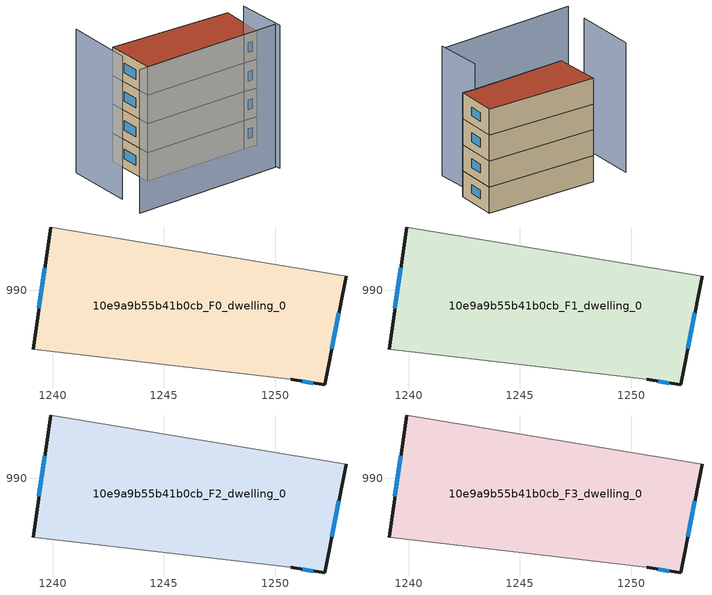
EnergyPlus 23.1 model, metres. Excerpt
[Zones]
10e9a9b55b41b0cb_F0_dwelling_0
 floor ground (EU_floor_Construction): 1253.17,990.63 1252.21,985.75 1250.7,986.01 1239.12,987.37 1239.91,992.85 z0
 wall outside (EU_wall_Construction): 1250.7,986.01 1252.21,985.75 1253.17,990.63 / 1239.91,992.85 1239.12,987.37 z0:3
 wall adiabatic (EU_wall_Construction): 1239.12,987.37 1250.7,986.01 / 1253.17,990.63 1239.91,992.85 z0:3
 window (EU_Window_Construction): 1251.2,985.93 1251.71,985.84 / 1239.65,991.02 1239.38,989.19 / 1252.53,987.38 1252.85,989 z1:2
10e9a9b55b41b0cb_F1_dwelling_0
 floor to 10e9a9b55b41b0cb_F0_dwelling_0 (EU_floor_Construction): 1253.17,990.63 1252.21,985.75 1250.7,986.01 1239.12,987.37 1239.91,992.85 z3
 wall outside (EU_wall_Construction): 1250.7,986.01 1252.21,985.75 1253.17,990.63 / 1239.91,992.85 1239.12,987.37 z3:6
 wall adiabatic (EU_wall_Construction): 1239.12,987.37 1250.7,986.01 / 1253.17,990.63 1239.91,992.85 z3:6
 window (EU_Window_Construction): 1251.2,985.93 1251.71,985.84 / 1239.65,991.02 1239.38,989.19 / 1252.53,987.38 1252.85,989 z4:5
10e9a9b55b41b0cb_F2_dwelling_0
 floor to 10e9a9b55b41b0cb_F1_dwelling_0 (EU_floor_Construction): 1253.17,990.63 1252.21,985.75 1250.7,986.01 1239.12,987.37 1239.91,992.85 z6
 wall outside (EU_wall_Construction): 1250.7,986.01 1252.21,985.75 1253.17,990.63 / 1239.91,992.85 1239.12,987.37 z6:9
 wall adiabatic (EU_wall_Construction): 1239.12,987.37 1250.7,986.01 / 1253.17,990.63 1239.91,992.85 z6:9
 window (EU_Window_Construction): 1251.2,985.93 1251.71,985.84 / 1239.65,991.02 1239.38,989.19 / 1252.53,987.38 1252.85,989 z7:8
10e9a9b55b41b0cb_F3_dwelling_0
 floor to 10e9a9b55b41b0cb_F2_dwelling_0 (EU_floor_Construction): 1253.17,990.63 1252.21,985.75 1250.7,986.01 1239.12,987.37 1239.91,992.85 z9
 wall outside (EU_wall_Construction): 1250.7,986.01 1252.21,985.75 1253.17,990.63 / 1239.91,992.85 1239.12,987.37 z9:12
 wall adiabatic (EU_wall_Construction): 1239.12,987.37 1250.7,986.01 / 1253.17,990.63 1239.91,992.85 z9:12
 window (EU_Window_Construction): 1251.2,985.93 1251.71,985.84 / 1239.65,991.02 1239.38,989.19 / 1252.53,987.38 1252.85,989 z10:11
 roof outside (EU_roof_Construction): 1252.21,985.75 1253.17,990.63 1239.91,992.85 1239.12,987.37 1250.7,986.01 z12
shading: 1233.52,982.82 1249.91,981.03 / 1250.7,986.01 1250.03,980.53 / 1235.75,993.56 1234.53,986.2 z0:15
[Building]
EU S2 Campaign: North Axis=0; Terrain=City; Solar Distribution=FullExterior
[Site:Location]
Bologna: Latitude=44.5; Longitude=11.25; Time Zone=1; Elevation=37
[SizingPeriod:WeatherFileDays]
AnnualSizingPeriod: Begin Month=1; Begin Day of Month=1; End Month=12; End Day of Month=31; Day of Week for Start Day=Monday; Use Weather File Daylight Saving Period=No; Use Weather File Rain and Snow Indicators=No
[MATERIAL]
EU_InternalMass_Material: Roughness=MediumRough; Thickness=0.1; Conductivity=1; Density=1800; Specific Heat=900; Thermal Absorptance=0.9; Solar Absorptance=0.7; Visible Absorptance=0.7
[MATERIAL:NOMASS] Roughness=MediumRough; Thermal Absorptance=0.9; Solar Absorptance=0.7; Visible Absorptance=0.7
Name | Thermal Resistance
EU_wall_NoMass | 0.937881
EU_roof_NoMass | 0.548572
EU_floor_NoMass | 0.71348
[WINDOWMATERIAL:SIMPLEGLAZINGSYSTEM]
EU_Window_SimpleGlazing: UFactor=4.25633; Solar Heat Gain Coefficient=0.85; Visible Transmittance=0.85
[CONSTRUCTION]
EU_wall_Construction: EU_wall_NoMass
EU_roof_Construction: EU_roof_NoMass
EU_floor_Construction: EU_floor_NoMass
EU_Window_Construction: EU_Window_SimpleGlazing
EU_InternalMass_Construction: EU_InternalMass_Material
[ZONE] Type=1; Multiplier=1; Ceiling Height=autocalculate; Volume=208.225; Floor Area=autocalculate; Part of Total Floor Area=Yes
10e9a9b55b41b0cb_F0_dwelling_0; 10e9a9b55b41b0cb_F1_dwelling_0; 10e9a9b55b41b0cb_F2_dwelling_0; 10e9a9b55b41b0cb_F3_dwelling_0
[INTERNALMASS] Construction=EU_InternalMass_Construction; Surface Area=69.4084
Name | Zone or ZoneList
10e9a9b55b41b0cb_F0_dwelling_0_EU_InternalMass | 10e9a9b55b41b0cb_F0_dwelling_0
10e9a9b55b41b0cb_F1_dwelling_0_EU_InternalMass | 10e9a9b55b41b0cb_F1_dwelling_0
10e9a9b55b41b0cb_F2_dwelling_0_EU_InternalMass | 10e9a9b55b41b0cb_F2_dwelling_0
10e9a9b55b41b0cb_F3_dwelling_0_EU_InternalMass | 10e9a9b55b41b0cb_F3_dwelling_0
[OTHEREQUIPMENT] Fuel Type=Electricity; Design Level Calculation Method=Watts/Area; Power per Zone Floor Area=1; Fraction Latent=0; Fraction Radiant=0; Fraction Lost=0; Carbon Dioxide Generation Rate=0; EndUse Subcategory=EU_Step8_InternalGains
Name | Zone or ZoneList or Space or SpaceList | Schedule
EU_Step8_InternalGain_10e9a9b55b41b0cb_F0_dwelling_0_f000 | 10e9a9b55b41b0cb_F0_dwelling_0 | EU_Step8_GainSchedule_10e9a9b55b41b0cb_F0_dwelling_0_f000
EU_Step8_InternalGain_10e9a9b55b41b0cb_F1_dwelling_0_f000 | 10e9a9b55b41b0cb_F1_dwelling_0 | EU_Step8_GainSchedule_10e9a9b55b41b0cb_F1_dwelling_0_f000
EU_Step8_InternalGain_10e9a9b55b41b0cb_F2_dwelling_0_f000 | 10e9a9b55b41b0cb_F2_dwelling_0 | EU_Step8_GainSchedule_10e9a9b55b41b0cb_F2_dwelling_0_f000
EU_Step8_InternalGain_10e9a9b55b41b0cb_F3_dwelling_0_f000 | 10e9a9b55b41b0cb_F3_dwelling_0 | EU_Step8_GainSchedule_10e9a9b55b41b0cb_F3_dwelling_0_f000
[ZONEVENTILATION:DESIGNFLOWRATE] Schedule=EU_AlwaysOn; Design Flow Rate Calculation Method=AirChanges/Hour; Air Changes per Hour=0.687892; Ventilation Type=Natural; Fan Pressure Rise=0; Fan Total Efficiency=1; Constant Term Coefficient=1; Temperature Term Coefficient=0; Velocity Term Coefficient=0; Velocity Squared Term Coefficient=0; Minimum Indoor Temperature=-100; Maximum Indoor Temperature=100; Delta Temperature=-100; Minimum Outdoor Temperature=-100; Maximum Outdoor Temperature=100; Maximum Wind Speed=40
Name | Zone or ZoneList or Space or SpaceList
EU_ConstantAir_10e9a9b55b41b0cb_F0_dwelling_0 | 10e9a9b55b41b0cb_F0_dwelling_0
EU_ConstantAir_10e9a9b55b41b0cb_F1_dwelling_0 | 10e9a9b55b41b0cb_F1_dwelling_0
EU_ConstantAir_10e9a9b55b41b0cb_F2_dwelling_0 | 10e9a9b55b41b0cb_F2_dwelling_0
EU_ConstantAir_10e9a9b55b41b0cb_F3_dwelling_0 | 10e9a9b55b41b0cb_F3_dwelling_0
[HVACTEMPLATE:THERMOSTAT] Constant Heating Setpoint=20; Constant Cooling Setpoint=50
EU_HeatOnly_10e9a9b55b41b0cb_F0_dwelling_0; EU_HeatOnly_10e9a9b55b41b0cb_F1_dwelling_0; EU_HeatOnly_10e9a9b55b41b0cb_F2_dwelling_0; EU_HeatOnly_10e9a9b55b41b0cb_F3_dwelling_0
[HVACTEMPLATE:ZONE:IDEALLOADSAIRSYSTEM] System Availability Schedule=EU_AlwaysOn; Maximum Heating Supply Air Temperature=50; Minimum Cooling Supply Air Temperature=13; Maximum Heating Supply Air Humidity Ratio=0.0156; Minimum Cooling Supply Air Humidity Ratio=0.0077; Heating Limit=NoLimit; Cooling Limit=NoLimit; Heating Availability Schedule=EU_AlwaysOn; Cooling Availability Schedule=EU_CoolingOff; Dehumidification Control Type=ConstantSensibleHeatRatio; Cooling Sensible Heat Ratio=0.7; Dehumidification Setpoint=60; Humidification Control Type=None; Humidification Setpoint=30; Outdoor Air Method=None; Outdoor Air Flow Rate per Person=0.00944; Outdoor Air Flow Rate per Zone Floor Area=0; Outdoor Air Flow Rate per Zone=0; Demand Controlled Ventilation Type=None; Outdoor Air Economizer Type=NoEconomizer; Heat Recovery Type=None; Sensible Heat Recovery Effectiveness=0.7; Latent Heat Recovery Effectiveness=0.65
Name | Template Thermostat
10e9a9b55b41b0cb_F0_dwelling_0 | EU_HeatOnly_10e9a9b55b41b0cb_F0_dwelling_0
10e9a9b55b41b0cb_F1_dwelling_0 | EU_HeatOnly_10e9a9b55b41b0cb_F1_dwelling_0
10e9a9b55b41b0cb_F2_dwelling_0 | EU_HeatOnly_10e9a9b55b41b0cb_F2_dwelling_0
10e9a9b55b41b0cb_F3_dwelling_0 | EU_HeatOnly_10e9a9b55b41b0cb_F3_dwelling_0
[SIZING:ZONE] Zone Cooling Design Supply Air Temperature Input Method=SupplyAirTemperature; Zone Cooling Design Supply Air Temperature=13; Zone Heating Design Supply Air Temperature Input Method=SupplyAirTemperature; Zone Heating Design Supply Air Temperature=50; Zone Cooling Design Supply Air Humidity Ratio=0.008; Zone Heating Design Supply Air Humidity Ratio=0.008; Cooling Design Air Flow Method=DesignDay; Cooling Design Air Flow Rate=0; Cooling Minimum Air Flow per Zone Floor Area=0.000762; Cooling Minimum Air Flow=0; Cooling Minimum Air Flow Fraction=0.2; Heating Design Air Flow Method=DesignDay; Heating Design Air Flow Rate=0; Heating Maximum Air Flow per Zone Floor Area=0.002032; Heating Maximum Air Flow=0.141576; Heating Maximum Air Flow Fraction=0.3; Account for Dedicated Outdoor Air System=No; Dedicated Outdoor Air System Control Strategy=NeutralSupplyAir; Dedicated Outdoor Air Low Setpoint Temperature for Design=autosize; Dedicated Outdoor Air High Setpoint Temperature for Design=autosize; Zone Load Sizing Method=Sensible Load Only No Latent Load; Zone Latent Cooling Design Supply Air Humidity Ratio Input Method=HumidityRatioDifference; Zone Cooling Design Supply Air Humidity Ratio Difference=0.005; Zone Latent Heating Design Supply Air Humidity Ratio Input Method=HumidityRatioDifference; Zone Humidification Design Supply Air Humidity Ratio Difference=0.005
10e9a9b55b41b0cb_F0_dwelling_0; 10e9a9b55b41b0cb_F1_dwelling_0; 10e9a9b55b41b0cb_F2_dwelling_0; 10e9a9b55b41b0cb_F3_dwelling_0
[SCHEDULE:CONSTANT]
Name | Hourly Value
EU_AlwaysOn | 1
EU_CoolingOff | 0
[SCHEDULE:FILE] Column Number=1; Rows to Skip at Top=0; Number of Hours of Data=8760; Column Separator=Comma; Interpolate to Timestep=No; Minutes per Item=60; Adjust Schedule for Daylight Savings=Yes
Name | File
EU_Step8_GainSchedule_10e9a9b55b41b0cb_F0_dwelling_0_f000 | ../../schedules/10e9a9b55b41b0cb/10e9a9b55b41b0cb_F0_dwelling_0_f000_gain.csv
EU_Step8_GainSchedule_10e9a9b55b41b0cb_F1_dwelling_0_f000 | ../../schedules/10e9a9b55b41b0cb/10e9a9b55b41b0cb_F1_dwelling_0_f000_gain.csv
EU_Step8_GainSchedule_10e9a9b55b41b0cb_F2_dwelling_0_f000 | ../../schedules/10e9a9b55b41b0cb/10e9a9b55b41b0cb_F2_dwelling_0_f000_gain.csv
EU_Step8_GainSchedule_10e9a9b55b41b0cb_F3_dwelling_0_f000 | ../../schedules/10e9a9b55b41b0cb/10e9a9b55b41b0cb_F3_dwelling_0_f000_gain.csv
